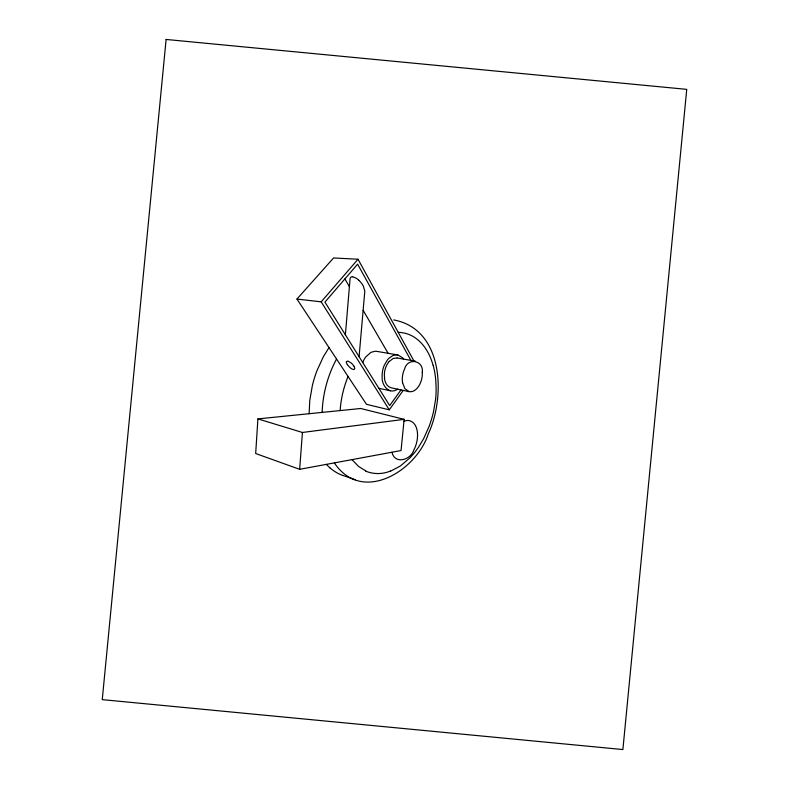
<?xml version="1.0" encoding="UTF-8"?>
<svg xmlns="http://www.w3.org/2000/svg" width="789" height="789" viewBox="0 0 789 789"><rect width="100%" height="100%" fill="white"/><g stroke="black" fill="none" stroke-linecap="round" stroke-linejoin="round"><path stroke-width="1.18" d="M257.914 418.9L255.675 453.527L299.652 469.317L401.039 450.549L404.146 419.344L360.711 408.495L257.914 418.9L302.434 432.471L404.146 419.344M340.138 410.576L340.444 406.897A114.356 112.058 4.3 0 1 347.268 378.493L348.067 376.461M299.652 469.317L302.434 432.471M345.375 334.783L350.05 279.05A2.446 2.397 4.3 0 1 352.604 276.643M359.084 356.687L364.804 291.259L363.374 286.121A23.611 23.137 4.3 0 0 358.827 280.292M435.597 399.244L433.595 411.286A119.928 117.522 4.3 0 1 428.989 426.711L423.654 438.625L418.712 446.919A81.395 79.758 4.3 0 1 409.994 457.768L400.378 466.003L390.594 471.161M346.401 361.904L347.791 360.987L350.898 362.792A17.437 17.092 4.3 0 1 352.525 364.311L353.817 365.928M329.013 347.604L323.312 356.815L317 370.593A128.459 125.885 4.3 0 0 312.405 385.367L309.781 400.348L309.13 413.712M413.9 360.889L358.019 259.236L333.579 257.954L296.95 299.061L366.461 404.303L389.273 409.836L403.258 390.387M400.999 389.904L389.677 405.585L324.94 302.108L357.604 264.147L410.882 360.366M296.95 299.061L321.192 301.842L358.019 259.236M389.253 361.401L393.129 358.522L396.956 357.94M398.218 332.356L398.8 332.366A30.169 29.558 4.3 0 1 416.188 338.53C424.916 344.961 430.222 355.05 433.102 365.317M352.594 276.791L355.869 278.024A16.608 16.283 4.3 0 1 358.472 279.947L358.837 280.273M393.681 319.92C443.842 329.2 445.637 397.005 428.249 434.009C416.326 470.855 362.171 504.496 334.339 462.896M422.302 372.3C423.851 360.198 407.607 357.249 404.579 369.025A24.972 24.469 4.3 0 0 402.617 375.337L402.4 376.974A21.865 21.421 4.3 0 0 402.577 382.724M403.593 359.094A11.371 11.145 4.3 0 0 402.676 357.881L398.07 355.001L376.688 351.352A8.048 7.88 4.3 0 0 375.278 351.233L370.929 352.348L365.82 356.855A20.544 20.139 4.3 0 0 362.762 362.575M397.183 357.979L415.251 361.125M384.421 378.355C384.914 382.29 387.044 386.827 391.236 387.823L409.156 391.65C414.117 392.518 418.052 388.03 419.965 383.967A24.755 24.262 4.3 0 0 422.293 372.3M397.646 354.922A7.565 7.407 4.3 0 0 396.256 354.813L393.04 355.494L389.125 358.088A17.447 17.102 4.3 0 0 387.577 359.705L384.292 365.208A28.67 28.088 4.3 0 0 382.142 377.615C381.728 384.805 388.513 394.204 396.285 389.953A11.342 11.115 4.3 0 0 397.607 389.184M378.848 388.277L390.516 390.811M409.156 391.65L404.875 388.652L402.568 382.724M355.287 479.742L342.811 475.422M365.849 470.934L358.541 466.427L352.022 459.622M330.197 468.124L326.311 464.386M347.357 364.617L348.659 366.254A17.545 17.2 4.3 0 0 350.286 367.792C351.223 368.641 354.083 370.702 354.744 368.611A5.178 5.079 4.3 0 0 353.768 365.968M321.192 301.842L389.273 409.836M344.901 278.911L349.409 286.673M363.137 310.314L388.109 353.294M391.995 452.225C394.717 464.889 410.891 459.928 413.811 449.996A33.039 32.379 4.3 0 0 417.499 436.81C417.914 430.764 416.237 422.677 409.639 420.685A9.024 8.837 4.3 0 0 403.978 421.316M384.637 378.316A22.053 21.609 4.3 0 1 389.214 361.372M347.416 364.577A5.276 5.168 4.3 0 1 346.332 361.914M342.791 475.461A38.947 38.168 4.3 0 1 330.226 468.084M433.22 365.287A91.83 89.985 4.3 0 1 435.992 384.716L436.12 389.874A99.128 97.136 4.3 0 1 435.607 399.244M390.525 470.994A31.678 31.047 4.3 0 1 365.741 471.171M322.129 412.41A126.98 124.425 4.3 0 1 336.528 359.015M166.114 39.45L102.254 699.636L622.886 749.55L686.746 89.364L166.114 39.45"/></g></svg>
